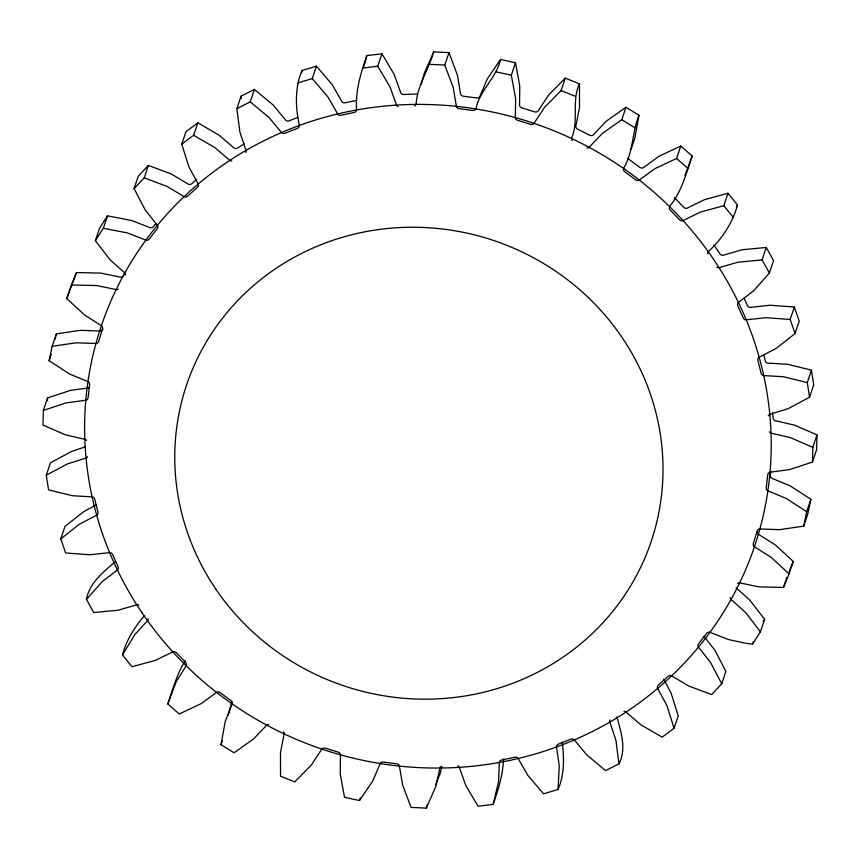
<?xml version="1.0" encoding="UTF-8"?>
<svg xmlns="http://www.w3.org/2000/svg" width="860" height="860" viewBox="0 0 860 860"><rect width="100%" height="100%" fill="white"/><g stroke="black" fill="none" stroke-linecap="round" stroke-linejoin="round"><path stroke-width="1.29" d="M88.849 387.935L70.477 390.386L47.536 397.943L43.366 410.392L43 425.109L65.51 434.848L83.71 439.062A3.193 3.064 18.5 0 1 86.527 440.578M47.472 400.62L47.536 397.943M737.611 583.306A3.193 3.064 18.5 0 1 740.772 583.101L759.068 586.885L783.503 587.445L789.061 573.867L771.162 557.355L755.381 547.412A3.193 3.064 18.5 0 1 753.338 543.488L757.144 531.093A3.193 3.064 18.5 0 1 761.025 528.997L779.644 529.674L803.692 526.116L806.701 511.743L786.18 498.424L768.926 491.243A3.193 3.064 18.5 0 1 766.228 487.695L767.722 474.795A3.193 3.064 18.5 0 1 771.151 472.065L789.523 469.614L812.463 462.056L812.829 447.34L817 434.891L794.489 425.152L776.29 420.938A3.193 3.064 18.5 0 1 773 417.895L772.656 412.682M817 434.891L816.634 449.608L812.463 462.056M503.594 758.918C502.928 774.57 498.359 789.716 493.145 804.401L478.074 806.228L465.808 785.513L459.648 768.378A3.193 3.064 18.5 0 0 457.81 765.83M356.975 100.297L345.183 102.77A3.193 3.064 18.5 0 1 341.28 100.513L332.164 84.603L316.426 66.166L301.967 70.509C294.873 87.43 295.356 106.715 299.151 124.388A3.193 3.064 18.5 0 1 297.388 128.344L285.036 133.257A3.193 3.064 18.5 0 1 280.801 131.688L269.008 117.476L250.26 101.878L236.876 108.607L239.908 132.107L245.637 149.361A3.193 3.064 18.5 0 1 245.745 152.435M301.709 72.896L301.967 70.509M493.145 804.401L498.585 781.514L499.262 763.562A3.193 3.064 18.5 0 1 501.713 759.971L514.817 757.23A3.193 3.064 18.5 0 1 518.72 759.487L527.836 775.397L543.574 793.834L558.033 789.491L559.258 765.948L556.689 748.06A3.193 3.064 18.5 0 1 558.452 744.104L570.793 739.192A3.193 3.064 18.5 0 1 575.028 740.761L586.821 754.972L605.569 770.571L618.963 763.852C626.811 748.909 620.899 731.967 616.932 716.756M770.839 471.377L770.388 475.247A3.193 3.064 18.5 0 0 773.097 478.784L790.351 485.975L810.872 499.294L807.862 513.667L803.692 526.116M268.696 724.367A3.193 3.064 18.5 0 0 265.998 725.926L253.517 738.976L234.038 752.736L221.02 744.738L225.212 721.594L231.791 704.92A3.193 3.064 18.5 0 0 230.985 700.62L220.138 692.633A3.193 3.064 18.5 0 0 215.677 693.053L200.982 703.749L179.245 713.972L167.797 703.942L176.106 681.948L185.609 666.715A3.193 3.064 18.5 0 0 185.588 662.372L176.289 652.708A3.193 3.064 18.5 0 0 171.796 652.375L155.348 660.383L131.999 666.758L122.485 655.008C126.259 640.184 134.708 627.047 144.534 615.524M421.239 84.431L424.227 73.401L433.719 51.879L448.963 52.61L457.369 74.992L460.379 92.816A3.193 3.064 18.5 0 0 463.293 96.202L476.687 97.986A3.193 3.064 18.5 0 0 480.278 95.46L487.276 78.959L500.531 59.458L515.484 62.737L519.773 86.086L519.558 104.071A3.193 3.064 18.5 0 0 521.816 107.876L534.748 111.875A3.193 3.064 18.5 0 0 538.758 109.994L548.648 94.998L565.267 78.109L579.468 83.839L579.522 107.446L576.071 125.033A3.193 3.064 18.5 0 0 577.63 129.15L589.702 135.235A3.193 3.064 18.5 0 0 594.002 134.074L606.483 121.023L625.962 107.263L638.98 115.261C632.078 132.128 633.39 151.457 624.038 167.528A3.193 3.064 18.5 0 0 624.844 171.828L635.691 179.815A3.193 3.064 18.5 0 0 640.163 179.407L654.847 168.71L676.594 158.487L680.755 146.028L692.203 156.058L684.839 175.72M638.98 115.261L634.788 138.406L631.068 149.221M228.104 715.294L231.856 701.932M43.366 410.392L66.306 402.846L84.678 400.384A3.193 3.064 18.5 0 0 88.107 397.664L89.612 384.753A3.193 3.064 18.5 0 0 86.903 381.216L69.649 374.025L49.127 360.706L52.137 346.333L56.309 333.884L80.356 330.326L98.975 331.003A3.193 3.064 18.5 0 0 102.856 328.907M55.212 339.109L56.309 333.884M364.006 66.166L366.854 55.599L381.926 53.772L394.192 74.487L400.351 91.622A3.193 3.064 18.5 0 0 403.813 94.482L417.261 93.998M441.933 766.787L439.944 774.15L435.644 784.621M366.854 55.599C360.877 72.692 355.352 90.59 356.567 108.897A3.193 3.064 18.5 0 1 354.116 112.477L341.022 115.219A3.193 3.064 18.5 0 1 337.109 112.972L327.993 97.062L312.255 78.615L316.426 66.166M692.203 156.058C686.398 173.182 681.679 191.328 670.22 205.733A3.193 3.064 18.5 0 0 670.241 210.087L679.54 219.741A3.193 3.064 18.5 0 0 684.033 220.085L700.481 212.065L723.83 205.69L728.001 193.242L704.652 199.617L688.204 207.625A3.193 3.064 18.5 0 1 683.711 207.292L674.412 197.628M52.137 346.333L76.185 342.785L94.804 343.462A3.193 3.064 18.5 0 0 98.696 341.366L102.49 328.961A3.193 3.064 18.5 0 0 100.448 325.037L84.678 315.093L66.768 298.592L70.939 286.133L76.497 272.555L100.932 273.114L119.228 276.898A3.193 3.064 18.5 0 0 123.442 275.501L125.237 272.039M66.768 298.592L76.497 272.555M49.127 360.706L51.213 354.481M125.635 274.888A3.193 3.064 18.5 0 0 123.947 272.244L110.134 259.849L95.385 240.66L99.556 228.201L107.489 215.828L131.558 220.472L148.984 227.255A3.193 3.064 18.5 0 0 153.402 226.588L155.8 223.503M95.385 240.66L103.329 228.276L107.489 215.828M103.329 228.276L127.398 232.92L144.813 239.703A3.193 3.064 18.5 0 0 149.242 239.037L157.229 228.76A3.193 3.064 18.5 0 0 156.681 224.428L145.243 209.947L134.106 188.662L138.267 176.214L148.35 165.41L171.323 174L187.34 183.578A3.193 3.064 18.5 0 0 191.834 183.674L196.714 179.299M134.106 188.662L144.19 177.859L148.35 165.41M138.89 605.096A3.193 3.064 18.5 0 0 135.708 605.117L117.992 610.224L93.751 612.546L86.451 599.431L102.114 581.704L116.519 570.664A3.193 3.064 18.5 0 0 118.035 566.611L112.638 554.549A3.193 3.064 18.5 0 0 108.489 552.743L90.053 554.764L65.65 552.98L60.78 538.898L79.464 524.149L95.696 515.742A3.193 3.064 18.5 0 0 97.932 512.023L94.761 499.284A3.193 3.064 18.5 0 0 90.988 496.822L72.38 495.715L48.569 489.856L46.279 475.236L50.439 462.787L71.573 451.457L85.226 446.867M144.19 177.859L167.162 186.459L183.169 196.037A3.193 3.064 18.5 0 0 187.674 196.123L197.424 187.383A3.193 3.064 18.5 0 0 197.66 183.051L188.942 166.937L181.75 144.2L185.921 131.741L197.832 122.84L219.01 135.127L233.135 147.21A3.193 3.064 18.5 0 0 237.564 148.049L244.294 143.889M181.75 144.2L193.661 135.299L197.832 122.84M60.78 538.898L64.951 526.438L83.635 511.689L96.18 504.852M236.876 108.607L241.036 96.148L254.431 89.429L273.179 105.028L284.972 119.239A3.193 3.064 18.5 0 0 289.207 120.808L297.85 117.368M250.26 101.878L254.431 89.429M86.451 599.431C89.419 583.015 103.168 572.126 115.132 561.827M398.019 106.629A3.193 3.064 18.5 0 1 396.18 104.071L390.021 86.946L377.766 66.22L381.926 53.772M167.797 703.942C172.796 689.204 176.913 673.928 185.266 660.63M414.671 106.027A3.193 3.064 18.5 0 0 416.165 103.35C417.616 84.86 428.796 69.359 433.719 51.879M500.531 59.458C496.553 77.55 480.256 89.687 476.107 107.908A3.193 3.064 18.5 0 1 472.516 110.435L459.122 108.661A3.193 3.064 18.5 0 1 456.219 105.264L453.198 87.441L444.792 65.07L448.963 52.61M221.02 744.738L222.278 741.008M565.267 78.109L561.107 90.569L544.477 107.446L534.597 122.453A3.193 3.064 18.5 0 1 530.588 124.324L517.655 120.335A3.193 3.064 18.5 0 1 515.387 116.519L515.613 98.534L511.313 75.196L515.484 62.737M572.19 140.556A3.193 3.064 18.5 0 1 571.9 137.493C578.866 120.12 571.448 100.695 579.468 83.839M283.639 731.903A3.193 3.064 18.5 0 1 283.929 734.967L280.478 752.554L280.532 776.161L294.733 781.89L311.352 765.002L321.242 750.006A3.193 3.064 18.5 0 1 325.252 748.125L338.184 752.124A3.193 3.064 18.5 0 1 340.442 755.929L340.227 773.914L344.516 797.263L359.469 800.542L360.297 798.048M587.143 148.081A3.193 3.064 18.5 0 0 589.842 146.523L602.312 133.483L621.791 119.712L625.962 107.263M359.469 800.542L372.724 781.041L379.722 764.54A3.193 3.064 18.5 0 1 383.313 762.014L396.707 763.798A3.193 3.064 18.5 0 1 399.62 767.184L402.63 785.008L411.037 807.389L426.281 808.12L427.527 804.38M707.716 253.711A3.193 3.064 18.5 0 1 709.038 250.948C722.271 238.51 732.731 222.6 737.514 204.992L728.001 193.242M558.033 789.491C564.644 774.602 564.031 757.875 562.289 742.04M768.259 415.767A3.193 3.064 18.5 0 1 770.85 414.058L788.426 408.543L809.561 397.212L807.271 382.592L783.449 376.744L764.852 375.627A3.193 3.064 18.5 0 1 761.078 373.165L757.907 360.437A3.193 3.064 18.5 0 1 760.132 356.717L776.365 348.311L795.048 333.562L790.179 319.479L765.776 317.684L747.34 319.705A3.193 3.064 18.5 0 1 743.201 317.91L737.805 305.837A3.193 3.064 18.5 0 1 739.32 301.785L753.726 290.744L769.388 273.018L762.078 259.903L766.249 247.454L742.008 249.776L724.292 254.882A3.193 3.064 18.5 0 1 719.906 253.786L713.94 244.971M769.388 273.018L773.548 260.569L766.249 247.454M790.179 319.479L794.35 307.02L769.947 305.236L751.511 307.256A3.193 3.064 18.5 0 1 747.361 305.45L744.126 298.216M795.048 333.562L799.22 321.102L794.35 307.02M623.984 711.435A3.193 3.064 18.5 0 1 626.865 712.789L640.99 724.872L662.168 737.16L674.079 728.259L678.25 715.799L671.058 693.063L663.78 679.196M807.271 382.592L811.432 370.144L787.62 364.285L769.012 363.178A3.193 3.064 18.5 0 1 765.239 360.716L763.659 354.352M809.561 397.212L813.721 384.764L811.432 370.144M674.079 728.259L666.887 705.512L658.169 689.408A3.193 3.064 18.5 0 1 658.405 685.065L668.166 676.325A3.193 3.064 18.5 0 1 672.66 676.422L688.677 686L711.65 694.59L721.733 683.786L725.894 671.337L714.757 650.053L704.071 636.4M721.733 683.786L710.586 662.501L699.148 648.021A3.193 3.064 18.5 0 1 698.6 643.699L706.597 633.412A3.193 3.064 18.5 0 1 711.016 632.745L728.442 639.528L745.104 643.162L752.511 644.172L753.338 641.689M752.511 644.172L760.444 631.799L764.615 619.34L749.866 600.151L736.053 587.756M806.701 511.743L810.872 499.294M783.503 587.445L786.836 577.479M789.061 573.867L793.232 561.408L775.322 544.907L759.552 534.963A3.193 3.064 18.5 0 1 757.509 531.039M789.19 571.287L793.232 561.408M426.281 808.12L435.773 786.599L439.675 769.109A3.193 3.064 18.5 0 1 441.169 766.432M122.485 655.008L134.655 634.841L146.791 621.5A3.193 3.064 18.5 0 0 148.124 618.749M736.396 207.109L737.514 204.992M763.175 621.597L764.615 619.34M46.279 475.236L67.413 463.916L84.979 458.401A3.193 3.064 18.5 0 0 87.58 456.692M680.755 146.028L659.018 156.251L644.323 166.948A3.193 3.064 18.5 0 1 639.861 167.367L629.015 159.379A3.193 3.064 18.5 0 1 627.95 158.132M297.807 82.958L312.255 78.615M362.683 68.058L377.766 66.22M762.078 259.903L737.837 262.236L720.121 267.331A3.193 3.064 18.5 0 1 716.95 267.352M72.326 285.004L96.761 285.563L115.057 289.347A3.193 3.064 18.5 0 0 118.228 289.143M429.548 64.339L444.792 65.07M496.37 71.918L511.313 75.196M561.107 90.569L575.308 96.288M812.829 447.34L790.329 437.6L772.119 433.386A3.193 3.064 18.5 0 1 769.313 431.881M193.661 135.299L214.85 147.587L228.964 159.659A3.193 3.064 18.5 0 0 231.856 161.013M621.791 119.712L634.809 127.71M676.594 158.487L688.032 168.506M723.83 205.69L733.354 217.44M760.444 631.799L745.706 612.61L731.882 600.216A3.193 3.064 18.5 0 1 730.194 597.56M618.963 763.852L615.932 740.352L610.202 723.088A3.193 3.064 18.5 0 1 610.084 720.013M241.036 96.148L241.208 98.556M215.602 588.788A245.132 234.92 18.5 0 0 637.593 573.426A245.132 234.92 18.5 0 0 403.469 227.405A245.132 234.92 18.5 0 0 215.602 588.788M142.05 612.825A344.72 330.348 18.5 0 0 735.472 591.228A344.72 330.348 18.5 0 0 406.232 104.63A344.72 330.348 18.5 0 0 142.05 612.825"/></g></svg>
